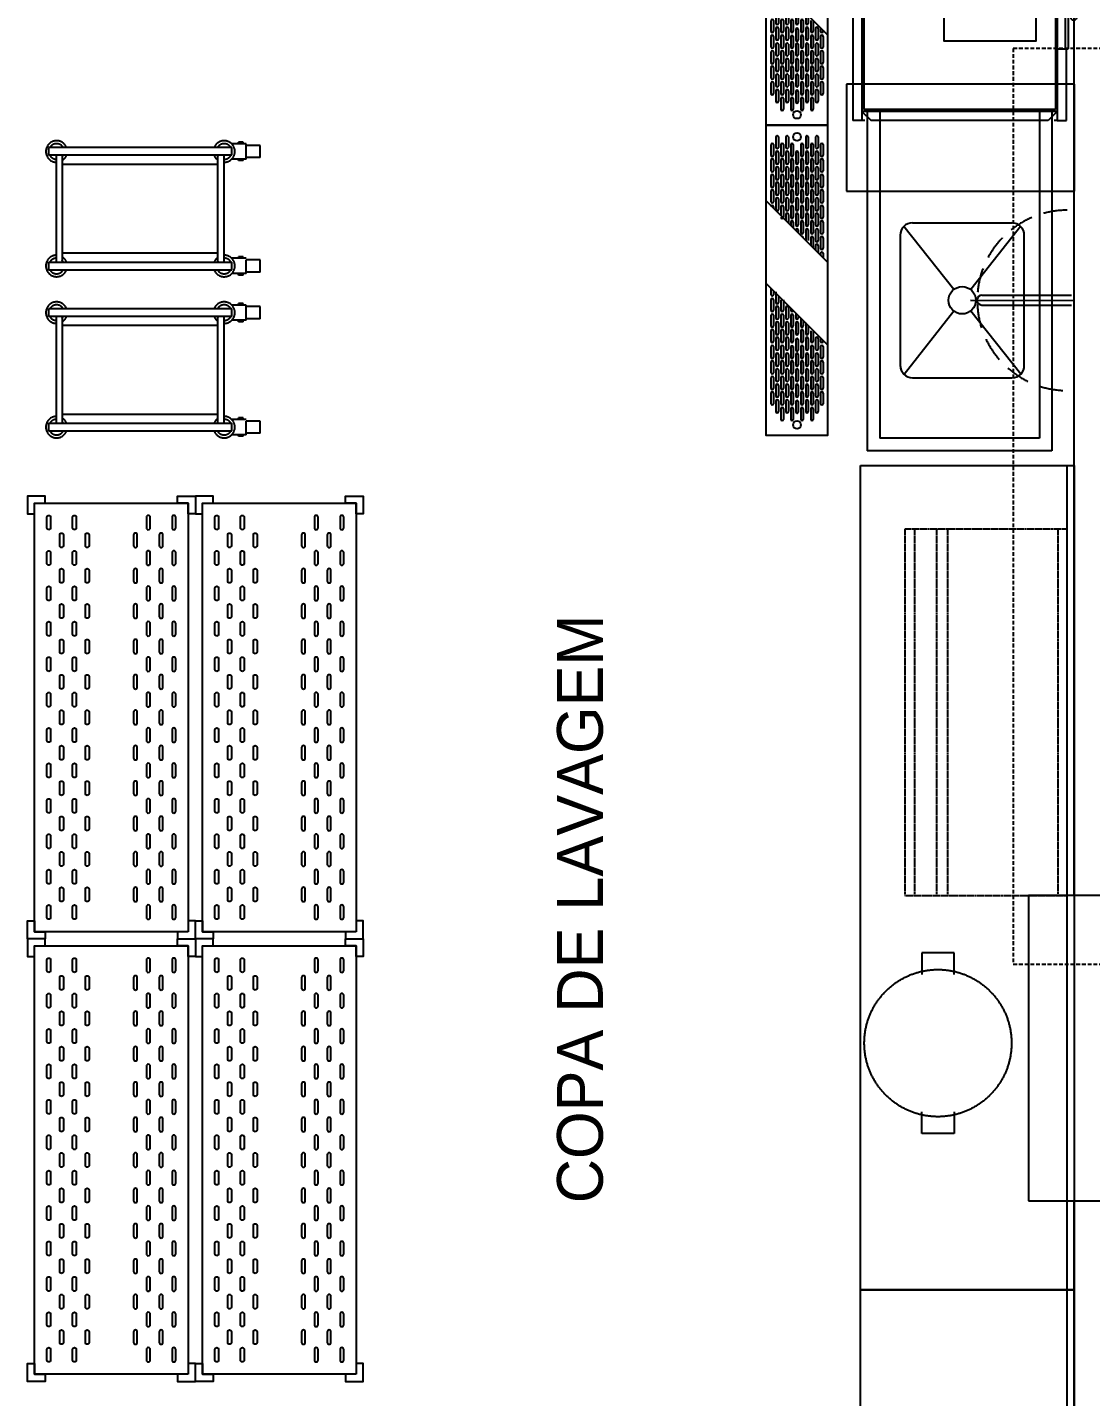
# Model space of a CAD drawing. Header units: millimetres. Extents: x -18806 to 201070, y -25046 to 92854.
# Drawn here: x 93899 to 97381, y -15086 to -10601 of the extents above; entities that cross this region are included whole.
import ezdxf
from ezdxf.enums import TextEntityAlignment as Align

# ---------------------------------------------------------------- set-up
doc = ezdxf.new("R2010")
doc.units = ezdxf.units.MM
doc.header["$LTSCALE"] = 50
doc.linetypes.add('HIDDEN', pattern=[0.375, 0.25, -0.125])
doc.linetypes.add('HIDDEN2', pattern=[0.1875, 0.125, -0.0625])
for name, color, linetype in [('9-LAYOUT', 8, 'Continuous'), ('FISICOF', 1, 'Continuous'), ('HD1', 1, 'Continuous'), ('LAYA', 8, 'Continuous'), ('LAYC', 4, 'Continuous'), ('P1', 1, 'Continuous'), ('P6', 6, 'Continuous'), ('SOB', 8, 'HIDDEN2')]:
    doc.layers.add(name, color=color, linetype=linetype)
doc.styles.add('2', font='stylu.ttf', dxfattribs={"height": 0.35})

# ---------------------------------------------------------------- blocks, each defined once
blk = doc.blocks.new('MLL')
at = {"layer": '9-LAYOUT'}
blk.add_line((-0.933, 0.0177), (-0.933, 0.6223), dxfattribs=at)
blk.add_circle((-0.308, 0.3286), 0.0448, dxfattribs=at)
at = {"layer": 'HD1', "color": 6, "linetype": 'HIDDEN'}
for p, q in [((-0.5501, 0.5197), (-0.3429, 0.3568)), ((-0.0659, 0.5201), (-0.2729, 0.3564)), ((-0.3432, 0.3008), (-0.5501, 0.1371)), ((-0.2724, 0.3014), (-0.0651, 0.1384))]:
    blk.add_line(p, q, dxfattribs=at)
at = {"layer": 'HD1'}
for p, q in [((-0.0947, 0.532), (-0.521, 0.532)), ((-0.562, 0.1659), (-0.562, 0.491)), ((-0.054, 0.1663), (-0.054, 0.4914)), ((-0.5214, 0.1252), (-0.0958, 0.1252))]:
    blk.add_line(p, q, dxfattribs=at)
for centre, radius, start, end in [((-0.521, 0.491), 0.041, 90, 180), ((-0.0947, 0.4914), 0.0406, 0, 90), ((-0.5214, 0.1659), 0.0406, 180, 270), ((-0.0947, 0.1663), 0.0406, 270, 0), ((-0.0947, 0.1663), 0.0406, 270, 295.9909)]:
    blk.add_arc(centre, radius, start, end, dxfattribs=at)
at = {"layer": 'LAYA'}
for p, q in [((-1.632, 0.6656), (-1.632, 0.6756)), ((-1.6319, 0.6757), (-1.1319, 0.6757)), ((-1.3824, 0.6807), (-1.3819, 0.6757)), ((-1.3819, 0.6757), (-1.2403, 0.6881)), ((-1.3778, 0.6861), (-1.2412, 0.698)), ((-1.1319, 0.6657), (-1.1319, 0.6757)), ((-1.981, 0.634), (-0.933, 0.634)), ((-1.981, 0.634), (-1.981, 0.006)), ((-1.632, 0.64), (-1.632, 0.67)), ((-1.6319, 0.6657), (-1.1319, 0.6657)), ((-1.132, 0.67), (-1.1319, 0.67)), ((-1.132, 0.64), (-1.132, 0.67)), ((-0.933, 0.634), (-0.933, 0.006)), ((-1.981, 0.006), (-0.933, 0.006))]:
    blk.add_line(p, q, dxfattribs=at)
at = {"layer": 'LAYA', "color": 8}
blk.add_lwpolyline([(-1.987, 0.59), (-2.864, 0.59), (-2.864, 0.05), (-1.987, 0.05)], dxfattribs=at)
at = {"layer": 'LAYA'}
blk.add_lwpolyline([(-1.757, 0.27), (-1.757, 0.57), (-1.157, 0.57), (-1.157, 0.27)], close=True, dxfattribs=at)
blk.add_circle((-1.2336, 0.6937), 0.00875, dxfattribs=at)
blk.add_arc((-1.3774, 0.6811), 0.005, 95, 185, dxfattribs=at)
at = {"layer": 'LAYC'}
for p, q in [((-2.017, 0.67), (-1.632, 0.67)), ((-2.017, 0.67), (-2.017, 0.64)), ((-2.017, 0.64), (-0.927, 0.64)), ((-2.017, 0.63), (-2.017, 0.64)), ((-1.987, 0.64), (-2.017, 0.61)), ((-1.987, 0.64), (-1.987, 0)), ((-0.897, 0.67), (-1.132, 0.67)), ((-0.927, 0.64), (-0.927, 0)), ((-0.927, 0.64), (-0.897, 0.61)), ((-0.927, 0.64), (-0.897, 0.64)), ((-0.897, 0.64), (-0.897, 0.67)), ((-2.017, 0.61), (-2.017, 0.03)), ((-0.897, 0.61), (-0.897, 0.03)), ((-1.987, 0), (-2.017, 0.03)), ((-2.017, 0.01), (-2.017, 0)), ((-0.927, 0), (-0.897, 0.03)), ((-0.897, 0.01), (-0.897, 0)), ((-2.017, 0), (-0.927, 0)), ((-2.017, 0), (-2.017, -0.03)), ((-2.017, -0.03), (-0.897, -0.03)), ((-0.927, 0), (-0.897, 0)), ((-0.897, 0), (-0.897, -0.03))]:
    blk.add_line(p, q, dxfattribs=at)
at = {"layer": 'LAYC', "linetype": 'HIDDEN2'}
for points in [[(-1.898, 0.6958), (-1.898, -0.0504), (-2.2476, -0.0504), (-2.2476, 0.6958)], [(-1.0155, 0.6958), (-1.0155, -0.0504), (-0.6659, -0.0504), (-0.6659, 0.6958)]]:
    blk.add_lwpolyline(points, close=True, dxfattribs=at)
at = {"layer": 'LAYC', "color": 8}
blk.add_lwpolyline([(-1.987, 0.64), (-2.914, 0.64), (-2.914, 0), (-1.987, 0)], dxfattribs=at)
at = {"layer": 'LAYC'}
blk.add_lwpolyline([(-0.897, 0.64), (-0.897, 0.63)], dxfattribs=at)
at = {"layer": 'P1'}
for p, q in [((-0.933, 0.6223), (0.1846, 0.6223)), ((0.1846, 0.6223), (0.1846, 0.0177)), ((-0.933, 0.5816), (0.144, 0.5816)), ((0.144, 0.5816), (0.144, 0.0584)), ((-0.933, 0.0584), (0.144, 0.0584)), ((-0.933, 0.0177), (0.1846, 0.0177))]:
    blk.add_line(p, q, dxfattribs=at)
blk = doc.blocks.new('MILE140P')
at = {"layer": '9-LAYOUT'}
blk.add_line((0, -25), (1350, -25), dxfattribs=at)
blk.add_lwpolyline([(0, -700), (0, 0), (1350, 0), (1350, -700)], close=True, dxfattribs=at)
blk = doc.blocks.new('1-205')
at = {"layer": 'FISICOF'}
for p, q in [((-1.45, -22.04), (-1.43, 1.04)), ((1.14, -22.06), (1.16, 1.04))]:
    blk.add_line(p, q, dxfattribs=at)
at = {"layer": 'FISICOF', "color": 6}
blk.add_line((-0.08, -24.97), (-0.07, 1.77), dxfattribs=at)
at = {"layer": 'FISICOF'}
blk.add_ellipse((-0.15, -22.05), major_axis=(0.916, 0.916), ratio=1, start_param=2.346858, end_param=5.48845, dxfattribs=at)
at = {"layer": 'P6', "linetype": 'HIDDEN2'}
blk.add_ellipse((-0.07, 0), major_axis=(16.45, 16.45), ratio=1, start_param=2.357706, end_param=5.496275, dxfattribs=at)
blk = doc.blocks.new('MILE270C')
at = {"layer": '9-LAYOUT'}
blk.add_line((0, -25), (2700, -25), dxfattribs=at)
blk.add_lwpolyline([(0, -700), (0, 0), (2700, 0), (2700, -700)], close=True, dxfattribs=at)
blk = doc.blocks.new('Car80li')
at = {"layer": 'SOB'}
for points in [[(-0.2248, 0.053), (-0.296, 0.053), (-0.296, -0.053), (-0.2248, -0.053)], [(0.2248, 0.053), (0.296, 0.053), (0.296, -0.053), (0.2248, -0.053)]]:
    blk.add_lwpolyline(points, dxfattribs=at)
blk.add_circle((0, 0), 0.241, dxfattribs=at)
blk = doc.blocks.new('GRELHA0')
at = {"layer": 'P1'}
for p, q in [((-256.1, -100), (-56.1, 100)), ((10.6, -100), (210.6, 100))]:
    blk.add_line(p, q, dxfattribs=at)
at = {"layer": 'P1', "linetype": 'Continuous'}
blk.add_lwpolyline([(-499.5, 100), (-499.5, -100), (500.5, -100), (500.5, 100)], close=True, dxfattribs=at)
at = {"layer": 'P1', "linetype": 'ByBlock'}
for centre in [(-461.4, 0.2), (467.1, 0.2)]:
    blk.add_circle(centre, 12.7, dxfattribs=at)
at = {"layer": 'P6', "linetype": 'Continuous'}
for p, q in [((-461.4, 68.2), (-427.4, 68.2)), ((-461.4, 60.2), (-427.4, 60.2)), ((-436.4, 84.2), (-402.4, 84.2)), ((-436.4, 76.2), (-402.4, 76.2)), ((-436.4, 52.2), (-402.4, 52.2)), ((-436.4, 44.2), (-402.4, 44.2)), ((-411.4, 68.2), (-377.4, 68.2)), ((-411.4, 60.2), (-377.4, 60.2)), ((-386.4, 84.2), (-352.4, 84.2)), ((-386.4, 76.2), (-352.4, 76.2)), ((-386.4, 52.2), (-352.4, 52.2)), ((-386.4, 44.2), (-352.4, 44.2)), ((-361.4, 68.2), (-327.4, 68.2)), ((-361.4, 60.2), (-327.4, 60.2)), ((-336.4, 84.2), (-302.4, 84.2)), ((-336.4, 76.2), (-302.4, 76.2)), ((-336.4, 52.2), (-302.4, 52.2)), ((-336.4, 44.2), (-302.4, 44.2)), ((-311.4, 68.2), (-277.4, 68.2)), ((-311.4, 60.2), (-277.4, 60.2)), ((-286.4, 84.2), (-252.4, 84.2)), ((-286.4, 76.2), (-252.4, 76.2)), ((-286.4, 52.2), (-252.4, 52.2)), ((-286.4, 44.2), (-252.4, 44.2)), ((-261.4, 68.2), (-227.4, 68.2)), ((-261.4, 60.2), (-227.4, 60.2)), ((-236.4, 84.2), (-202.4, 84.2)), ((-236.4, 76.2), (-202.4, 76.2)), ((-236.4, 52.2), (-202.4, 52.2)), ((-236.4, 44.2), (-202.4, 44.2)), ((-211.4, 68.2), (-177.4, 68.2)), ((-211.4, 60.2), (-177.4, 60.2)), ((-186.4, 84.2), (-152.4, 84.2)), ((-186.4, 76.2), (-152.4, 76.2)), ((-186.4, 52.2), (-152.4, 52.2)), ((-186.4, 44.2), (-152.4, 44.2)), ((-161.4, 68.2), (-127.4, 68.2)), ((-161.4, 60.2), (-127.4, 60.2)), ((-136.4, 84.2), (-102.4, 84.2)), ((-136.4, 76.2), (-102.4, 76.2)), ((-136.4, 52.2), (-102.4, 52.2)), ((-136.4, 44.2), (-112, 44.2)), ((-111.4, 68.2), (-88, 68.2)), ((-111.4, 60.2), (-96, 60.2)), ((-86.4, 84.2), (-72, 84.2)), ((-86.4, 76.2), (-80, 76.2)), ((163.6, 52.2), (197.6, 52.2)), ((163.6, 44.2), (197.6, 44.2)), ((186.8, 76.2), (197.6, 76.2)), ((188.6, 68.2), (222.6, 68.2)), ((188.6, 60.2), (222.6, 60.2)), ((194.8, 84.2), (197.6, 84.2)), ((214.8, 84.2), (248.8, 84.2)), ((214.8, 76.2), (248.8, 76.2)), ((214.8, 52.2), (248.8, 52.2)), ((214.8, 44.2), (248.8, 44.2)), ((239.8, 68.2), (273.8, 68.2)), ((239.8, 60.2), (273.8, 60.2)), ((264.8, 84.2), (298.8, 84.2)), ((264.8, 76.2), (298.8, 76.2)), ((264.8, 52.2), (298.8, 52.2)), ((264.8, 44.2), (298.8, 44.2)), ((289.8, 68.2), (323.8, 68.2)), ((289.8, 60.2), (323.8, 60.2)), ((314.8, 84.2), (348.8, 84.2)), ((314.8, 76.2), (348.8, 76.2)), ((314.8, 52.2), (348.8, 52.2)), ((314.8, 44.2), (348.8, 44.2)), ((339.8, 68.2), (373.8, 68.2)), ((339.8, 60.2), (373.8, 60.2)), ((364.8, 84.2), (398.8, 84.2)), ((364.8, 76.2), (398.8, 76.2)), ((364.8, 52.2), (398.8, 52.2)), ((364.8, 44.2), (398.8, 44.2)), ((389.8, 68.2), (423.8, 68.2)), ((389.8, 60.2), (423.8, 60.2)), ((415.2, 52.2), (449.2, 52.2)), ((415.2, 44.2), (449.2, 44.2)), ((-461.4, 36.2), (-427.4, 36.2)), ((-461.4, 28.2), (-427.4, 28.2)), ((-436.4, 20.2), (-402.4, 20.2)), ((-436.4, 12.2), (-402.4, 12.2)), ((-411.4, 36.2), (-377.4, 36.2)), ((-411.4, 28.2), (-377.4, 28.2)), ((-411.4, 4.2), (-377.4, 4.2)), ((-386.4, 20.2), (-352.4, 20.2)), ((-386.4, 12.2), (-352.4, 12.2)), ((-361.4, 36.2), (-327.4, 36.2)), ((-361.4, 28.2), (-327.4, 28.2)), ((-361.4, 4.2), (-327.4, 4.2)), ((-336.4, 20.2), (-302.4, 20.2)), ((-336.4, 12.2), (-302.4, 12.2)), ((-311.4, 36.2), (-277.4, 36.2)), ((-311.4, 28.2), (-277.4, 28.2)), ((-311.4, 4.2), (-277.4, 4.2)), ((-286.4, 20.2), (-252.4, 20.2)), ((-286.4, 12.2), (-252.4, 12.2)), ((-261.4, 36.2), (-227.4, 36.2)), ((-261.4, 28.2), (-227.4, 28.2)), ((-261.4, 4.2), (-227.4, 4.2)), ((-236.4, 20.2), (-202.4, 20.2)), ((-236.4, 12.2), (-202.4, 12.2)), ((-211.4, 36.2), (-177.4, 36.2)), ((-211.4, 28.2), (-177.4, 28.2)), ((-211.4, 4.2), (-177.4, 4.2)), ((-186.4, 20.2), (-152.4, 20.2)), ((-186.4, 12.2), (-152.4, 12.2)), ((-161.4, 36.2), (-127.4, 36.2)), ((-161.4, 28.2), (-127.4, 28.2)), ((-161.4, 4.2), (-152, 4.2)), ((-136.4, 20.2), (-136, 20.2)), ((114.8, 4.2), (122.6, 4.2)), ((122.8, 12.2), (147.6, 12.2)), ((130.8, 20.2), (147.6, 20.2)), ((138.6, 28.2), (172.6, 28.2)), ((138.6, 4.2), (172.6, 4.2)), ((146.8, 36.2), (172.6, 36.2)), ((163.6, 20.2), (197.6, 20.2)), ((163.6, 12.2), (197.6, 12.2)), ((188.6, 36.2), (222.6, 36.2)), ((188.6, 28.2), (222.6, 28.2)), ((192, 4.2), (226, 4.2)), ((214.8, 20.2), (248.8, 20.2)), ((214.8, 12.2), (248.8, 12.2)), ((239.8, 36.2), (273.8, 36.2)), ((239.8, 28.2), (273.8, 28.2)), ((239.8, 4.2), (273.8, 4.2)), ((264.8, 20.2), (298.8, 20.2)), ((264.8, 12.2), (298.8, 12.2)), ((289.8, 36.2), (323.8, 36.2)), ((289.8, 28.2), (323.8, 28.2)), ((289.8, 4.2), (323.8, 4.2)), ((314.8, 20.2), (348.8, 20.2)), ((314.8, 12.2), (348.8, 12.2)), ((339.8, 36.2), (373.8, 36.2)), ((339.8, 28.2), (373.8, 28.2)), ((339.8, 4.2), (373.8, 4.2)), ((364.8, 20.2), (398.8, 20.2)), ((364.8, 12.2), (398.8, 12.2)), ((389.8, 36.2), (423.8, 36.2)), ((389.8, 28.2), (423.8, 28.2)), ((391.9, 4.2), (425.9, 4.2)), ((415.2, 20.2), (449.2, 20.2)), ((415.2, 12.2), (449.2, 12.2)), ((-461.4, -27.8), (-427.4, -27.8)), ((-461.4, -35.8), (-427.4, -35.8)), ((-436.4, -11.8), (-402.4, -11.8)), ((-436.4, -19.8), (-402.4, -19.8)), ((-436.4, -43.8), (-402.4, -43.8)), ((-411.4, -3.8), (-377.4, -3.8)), ((-411.4, -27.8), (-377.4, -27.8)), ((-411.4, -35.8), (-377.4, -35.8)), ((-386.4, -11.8), (-352.4, -11.8)), ((-386.4, -19.8), (-352.4, -19.8)), ((-386.4, -43.8), (-352.4, -43.8)), ((-361.4, -3.8), (-327.4, -3.8)), ((-361.4, -27.8), (-327.4, -27.8)), ((-361.4, -35.8), (-327.4, -35.8)), ((-336.4, -11.8), (-302.4, -11.8)), ((-336.4, -19.8), (-302.4, -19.8)), ((-336.4, -43.8), (-302.4, -43.8)), ((-311.4, -3.8), (-277.4, -3.8)), ((-311.4, -27.8), (-277.4, -27.8)), ((-311.4, -35.8), (-277.4, -35.8)), ((-286.4, -11.8), (-252.4, -11.8)), ((-286.4, -19.8), (-252.4, -19.8)), ((-286.4, -43.8), (-252.4, -43.8)), ((-261.4, -3.8), (-227.4, -3.8)), ((-261.4, -27.8), (-227.4, -27.8)), ((-261.4, -35.8), (-227.4, -35.8)), ((-236.4, -11.8), (-202.4, -11.8)), ((-236.4, -19.8), (-202.4, -19.8)), ((-236.4, -43.8), (-202.4, -43.8)), ((-211.4, -3.8), (-177.4, -3.8)), ((-211.4, -27.8), (-184, -27.8)), ((-211.4, -35.8), (-192, -35.8)), ((-186.4, -11.8), (-168, -11.8)), ((-186.4, -19.8), (-176, -19.8)), ((-161.4, -3.8), (-160, -3.8)), ((63.6, -43.8), (97.6, -43.8)), ((88.6, -27.8), (122.6, -27.8)), ((88.6, -35.8), (122.6, -35.8)), ((90.8, -19.8), (97.6, -19.8)), ((106.8, -3.8), (122.6, -3.8)), ((113.6, -11.8), (147.6, -11.8)), ((113.6, -19.8), (147.6, -19.8)), ((113.6, -43.8), (147.6, -43.8)), ((138.6, -3.8), (172.6, -3.8)), ((138.6, -27.8), (172.6, -27.8)), ((138.6, -35.8), (172.6, -35.8)), ((163.6, -11.8), (197.6, -11.8)), ((163.6, -19.8), (197.6, -19.8)), ((163.6, -43.8), (197.6, -43.8)), ((188.6, -27.8), (222.6, -27.8)), ((188.6, -35.8), (222.6, -35.8)), ((192, -3.8), (226, -3.8)), ((214.8, -11.8), (248.8, -11.8)), ((214.8, -19.8), (248.8, -19.8)), ((214.8, -43.8), (248.8, -43.8)), ((239.8, -3.8), (273.8, -3.8)), ((239.8, -27.8), (273.8, -27.8)), ((239.8, -35.8), (273.8, -35.8)), ((264.8, -11.8), (298.8, -11.8)), ((264.8, -19.8), (298.8, -19.8)), ((264.8, -43.8), (298.8, -43.8)), ((289.8, -3.8), (323.8, -3.8)), ((289.8, -27.8), (323.8, -27.8)), ((289.8, -35.8), (323.8, -35.8)), ((314.8, -11.8), (348.8, -11.8)), ((314.8, -19.8), (348.8, -19.8)), ((314.8, -43.8), (348.8, -43.8)), ((339.8, -3.8), (373.8, -3.8)), ((339.8, -27.8), (373.8, -27.8)), ((339.8, -35.8), (373.8, -35.8)), ((364.8, -11.8), (398.8, -11.8)), ((364.8, -19.8), (398.8, -19.8)), ((364.8, -43.8), (398.8, -43.8)), ((389.8, -27.8), (423.8, -27.8)), ((389.8, -35.8), (423.8, -35.8)), ((391.9, -3.8), (425.9, -3.8)), ((415.2, -11.8), (449.2, -11.8)), ((415.2, -19.8), (449.2, -19.8)), ((415.2, -43.8), (449.2, -43.8)), ((-461.4, -59.8), (-427.4, -59.8)), ((-461.4, -67.8), (-427.4, -67.8)), ((-436.4, -51.8), (-402.4, -51.8)), ((-436.4, -75.8), (-402.4, -75.8)), ((-436.4, -83.8), (-402.4, -83.8)), ((-411.4, -59.8), (-377.4, -59.8)), ((-411.4, -67.8), (-377.4, -67.8)), ((-386.4, -51.8), (-352.4, -51.8)), ((-386.4, -75.8), (-352.4, -75.8)), ((-386.4, -83.8), (-352.4, -83.8)), ((-361.4, -59.8), (-327.4, -59.8)), ((-361.4, -67.8), (-327.4, -67.8)), ((-336.4, -51.8), (-302.4, -51.8)), ((-336.4, -75.8), (-302.4, -75.8)), ((-336.4, -83.8), (-302.4, -83.8)), ((-311.4, -59.8), (-277.4, -59.8)), ((-311.4, -67.8), (-277.4, -67.8)), ((-286.4, -51.8), (-252.4, -51.8)), ((-286.4, -75.8), (-252.4, -75.8)), ((-286.4, -83.8), (-252.4, -83.8)), ((-261.4, -59.8), (-227.4, -59.8)), ((-261.4, -67.8), (-227.4, -67.8)), ((-236.4, -51.8), (-208, -51.8)), ((-236.4, -75.8), (-232, -75.8)), ((26.8, -83.8), (47.6, -83.8)), ((34.8, -75.8), (47.6, -75.8)), ((38.6, -67.8), (72.6, -67.8)), ((50.8, -59.8), (72.6, -59.8)), ((63.6, -51.8), (97.6, -51.8)), ((63.6, -75.8), (97.6, -75.8)), ((63.6, -83.8), (97.6, -83.8)), ((88.6, -59.8), (122.6, -59.8)), ((88.6, -67.8), (122.6, -67.8)), ((113.6, -51.8), (147.6, -51.8)), ((113.6, -75.8), (147.6, -75.8)), ((113.6, -83.8), (147.6, -83.8)), ((138.6, -59.8), (172.6, -59.8)), ((138.6, -67.8), (172.6, -67.8)), ((163.6, -51.8), (197.6, -51.8)), ((163.6, -75.8), (197.6, -75.8)), ((163.6, -83.8), (197.6, -83.8)), ((188.6, -59.8), (222.6, -59.8)), ((188.6, -67.8), (222.6, -67.8)), ((214.8, -51.8), (248.8, -51.8)), ((214.8, -75.8), (248.8, -75.8)), ((214.8, -83.8), (248.8, -83.8)), ((239.8, -59.8), (273.8, -59.8)), ((239.8, -67.8), (273.8, -67.8)), ((264.8, -51.8), (298.8, -51.8)), ((264.8, -75.8), (298.8, -75.8)), ((264.8, -83.8), (298.8, -83.8)), ((289.8, -59.8), (323.8, -59.8)), ((289.8, -67.8), (323.8, -67.8)), ((314.8, -51.8), (348.8, -51.8)), ((314.8, -75.8), (348.8, -75.8)), ((314.8, -83.8), (348.8, -83.8)), ((339.8, -59.8), (373.8, -59.8)), ((339.8, -67.8), (373.8, -67.8)), ((364.8, -51.8), (398.8, -51.8)), ((364.8, -75.8), (398.8, -75.8)), ((364.8, -83.8), (398.8, -83.8)), ((389.8, -59.8), (423.8, -59.8)), ((389.8, -67.8), (423.8, -67.8)), ((415.2, -51.8), (449.2, -51.8))]:
    blk.add_line(p, q, dxfattribs=at)
for centre, start, end in [((-461.4, 64.2), 90, 270), ((-436.4, 80.2), 90, 270), ((-436.4, 48.2), 90, 270), ((-427.4, 64.2), 270, 90), ((-411.4, 64.2), 90, 270), ((-402.4, 80.2), 270, 90), ((-402.4, 48.2), 270, 90), ((-386.4, 80.2), 90, 270), ((-386.4, 48.2), 90, 270), ((-377.4, 64.2), 270, 90), ((-361.4, 64.2), 90, 270), ((-352.4, 80.2), 270, 90), ((-352.4, 48.2), 270, 90), ((-336.4, 80.2), 90, 270), ((-336.4, 48.2), 90, 270), ((-327.4, 64.2), 270, 90), ((-311.4, 64.2), 90, 270), ((-302.4, 80.2), 270, 90), ((-302.4, 48.2), 270, 90), ((-286.4, 80.2), 90, 270), ((-286.4, 48.2), 90, 270), ((-277.4, 64.2), 270, 90), ((-261.4, 64.2), 90, 270), ((-252.4, 80.2), 270, 90), ((-252.4, 48.2), 270, 90), ((-236.4, 80.2), 90, 270), ((-236.4, 48.2), 90, 270), ((-227.4, 64.2), 270, 90), ((-211.4, 64.2), 90, 270), ((-202.4, 80.2), 270, 90), ((-202.4, 48.2), 270, 90), ((-186.4, 80.2), 90, 270), ((-186.4, 48.2), 90, 270), ((-177.4, 64.2), 270, 90), ((-161.4, 64.2), 90, 270), ((-152.4, 80.2), 270, 90), ((-152.4, 48.2), 270, 90), ((-136.4, 80.2), 90, 270), ((-136.4, 48.2), 90, 270), ((-127.4, 64.2), 270, 90), ((-111.4, 64.2), 90, 270), ((-102.4, 80.2), 270, 90), ((-86.4, 80.2), 90, 270), ((188.6, 64.2), 90, 270), ((197.6, 80.2), 270, 90), ((197.6, 48.2), 270, 90), ((214.8, 80.2), 90, 270), ((214.8, 48.2), 90, 270), ((222.6, 64.2), 270, 90), ((239.8, 64.2), 90, 270), ((248.8, 80.2), 270, 90), ((248.8, 48.2), 270, 90), ((264.8, 80.2), 90, 270), ((264.8, 48.2), 90, 270), ((273.8, 64.2), 270, 90), ((289.8, 64.2), 90, 270), ((298.8, 80.2), 270, 90), ((298.8, 48.2), 270, 90), ((314.8, 80.2), 90, 270), ((314.8, 48.2), 90, 270), ((323.8, 64.2), 270, 90), ((339.8, 64.2), 90, 270), ((348.8, 80.2), 270, 90), ((348.8, 48.2), 270, 90), ((364.8, 80.2), 90, 270), ((364.8, 48.2), 90, 270), ((373.8, 64.2), 270, 90), ((389.8, 64.2), 90, 270), ((398.8, 80.2), 270, 90), ((398.8, 48.2), 270, 90), ((415.2, 48.2), 90, 270), ((423.8, 64.2), 270, 90), ((449.2, 48.2), 270, 90), ((-461.4, 32.2), 90, 270), ((-436.4, 16.2), 90, 270), ((-427.4, 32.2), 270, 90), ((-411.4, 32.2), 90, 270), ((-411.4, 0.2), 90, 270), ((-402.4, 16.2), 270, 90), ((-386.4, 16.2), 90, 270), ((-377.4, 32.2), 270, 90), ((-377.4, 0.2), 270, 90), ((-361.4, 32.2), 90, 270), ((-361.4, 0.2), 90, 270), ((-352.4, 16.2), 270, 90), ((-336.4, 16.2), 90, 270), ((-327.4, 32.2), 270, 90), ((-327.4, 0.2), 270, 90), ((-311.4, 32.2), 90, 270), ((-311.4, 0.2), 90, 270), ((-302.4, 16.2), 270, 90), ((-286.4, 16.2), 90, 270), ((-277.4, 32.2), 270, 90), ((-277.4, 0.2), 270, 90), ((-261.4, 32.2), 90, 270), ((-261.4, 0.2), 90, 270), ((-252.4, 16.2), 270, 90), ((-236.4, 16.2), 90, 270), ((-227.4, 32.2), 270, 90), ((-227.4, 0.2), 270, 90), ((-211.4, 32.2), 90, 270), ((-211.4, 0.2), 90, 270), ((-202.4, 16.2), 270, 90), ((-186.4, 16.2), 90, 270), ((-177.4, 32.2), 270, 90), ((-177.4, 0.2), 270, 90), ((-161.4, 32.2), 90, 270), ((-161.4, 0.2), 90, 270), ((-152.4, 16.2), 270, 90), ((-136.4, 16.2), 90, 185.2214), ((122.6, 0.2), 270, 90), ((138.6, 0.2), 90, 270), ((147.6, 16.2), 270, 90), ((163.6, 16.2), 90, 270), ((172.6, 32.2), 270, 90), ((172.6, 0.2), 270, 90), ((188.6, 32.2), 90, 270), ((192, 0.2), 90, 270), ((197.6, 16.2), 270, 90), ((214.8, 16.2), 90, 270), ((222.6, 32.2), 270, 90), ((226, 0.2), 270, 90), ((239.8, 32.2), 90, 270), ((239.8, 0.2), 90, 270), ((248.8, 16.2), 270, 90), ((264.8, 16.2), 90, 270), ((273.8, 32.2), 270, 90), ((273.8, 0.2), 270, 90), ((289.8, 32.2), 90, 270), ((289.8, 0.2), 90, 270), ((298.8, 16.2), 270, 90), ((314.8, 16.2), 90, 270), ((323.8, 32.2), 270, 90), ((323.8, 0.2), 270, 90), ((339.8, 32.2), 90, 270), ((339.8, 0.2), 90, 270), ((348.8, 16.2), 270, 90), ((364.8, 16.2), 90, 270), ((373.8, 32.2), 270, 90), ((373.8, 0.2), 270, 90), ((389.8, 32.2), 90, 270), ((391.9, 0.2), 90, 270), ((398.8, 16.2), 270, 90), ((415.2, 16.2), 90, 270), ((423.8, 32.2), 270, 90), ((425.9, 0.2), 270, 90), ((449.2, 16.2), 270, 90), ((-461.4, -31.8), 90, 270), ((-436.4, -15.8), 90, 270), ((-436.4, -47.8), 90, 270), ((-427.4, -31.8), 270, 90), ((-411.4, -31.8), 90, 270), ((-402.4, -15.8), 270, 90), ((-402.4, -47.8), 270, 90), ((-386.4, -15.8), 90, 270), ((-386.4, -47.8), 90, 270), ((-377.4, -31.8), 270, 90), ((-361.4, -31.8), 90, 270), ((-352.4, -15.8), 270, 90), ((-352.4, -47.8), 270, 90), ((-336.4, -15.8), 90, 270), ((-336.4, -47.8), 90, 270), ((-327.4, -31.8), 270, 90), ((-311.4, -31.8), 90, 270), ((-302.4, -15.8), 270, 90), ((-302.4, -47.8), 270, 90), ((-286.4, -15.8), 90, 270), ((-286.4, -47.8), 90, 270), ((-277.4, -31.8), 270, 90), ((-261.4, -31.8), 90, 270), ((-252.4, -15.8), 270, 90), ((-252.4, -47.8), 270, 90), ((-236.4, -15.8), 90, 270), ((-236.4, -47.8), 90, 270), ((-227.4, -31.8), 270, 90), ((-211.4, -31.8), 90, 270), ((-202.4, -15.8), 270, 90), ((-202.4, -47.8), 270, 90), ((-186.4, -15.8), 90, 270), ((88.6, -31.8), 90, 270), ((97.6, -15.8), 270, 90), ((97.6, -47.8), 270, 90), ((113.6, -15.8), 90, 270), ((113.6, -47.8), 90, 270), ((122.6, -31.8), 270, 90), ((138.6, -31.8), 90, 270), ((147.6, -15.8), 270, 90), ((147.6, -47.8), 270, 90), ((163.6, -15.8), 90, 270), ((163.6, -47.8), 90, 270), ((172.6, -31.8), 270, 90), ((188.6, -31.8), 90, 270), ((197.6, -15.8), 270, 90), ((197.6, -47.8), 270, 90), ((214.8, -47.8), 90, 270), ((216.1, -15.8), 90, 270), ((222.6, -31.8), 270, 90), ((239.8, -31.8), 90, 270), ((248.8, -15.8), 270, 90), ((248.8, -47.8), 270, 90), ((264.8, -15.8), 90, 270), ((264.8, -47.8), 90, 270), ((273.8, -31.8), 270, 90), ((289.8, -31.8), 90, 270), ((298.8, -15.8), 270, 90), ((298.8, -47.8), 270, 90), ((314.8, -15.8), 90, 270), ((314.8, -47.8), 90, 270), ((323.8, -31.8), 270, 90), ((339.8, -31.8), 90, 270), ((348.8, -15.8), 270, 90), ((348.8, -47.8), 270, 90), ((364.8, -15.8), 90, 270), ((364.8, -47.8), 90, 270), ((373.8, -31.8), 270, 90), ((389.8, -31.8), 90, 270), ((398.8, -15.8), 270, 90), ((398.8, -47.8), 270, 90), ((415.2, -15.8), 90, 270), ((415.2, -47.8), 90, 270), ((423.8, -31.8), 270, 90), ((449.2, -15.8), 270, 90), ((449.2, -47.8), 270, 90), ((-461.4, -63.8), 90, 270), ((-436.4, -79.8), 90, 270), ((-427.4, -63.8), 270, 90), ((-411.4, -63.8), 90, 270), ((-402.4, -79.8), 270, 90), ((-386.4, -79.8), 90, 270), ((-377.4, -63.8), 270, 90), ((-361.4, -63.8), 90, 270), ((-352.4, -79.8), 270, 90), ((-336.4, -79.8), 90, 270), ((-327.4, -63.8), 270, 90), ((-311.4, -63.8), 90, 270), ((-302.4, -79.8), 270, 90), ((-286.4, -79.8), 90, 270), ((-277.4, -63.8), 270, 90), ((-261.4, -63.8), 90, 270), ((-252.4, -79.8), 270, 90), ((-236.4, -79.8), 90, 270), ((-227.4, -63.8), 270, 90), ((47.6, -79.8), 270, 90), ((63.6, -79.8), 90, 270), ((72.6, -63.8), 270, 90), ((88.6, -63.8), 90, 270), ((97.6, -79.8), 270, 90), ((113.6, -79.8), 90, 270), ((122.6, -63.8), 270, 90), ((138.6, -63.8), 90, 270), ((147.6, -79.8), 270, 90), ((163.6, -79.8), 90, 270), ((172.6, -63.8), 270, 90), ((188.6, -63.8), 90, 270), ((197.6, -79.8), 270, 90), ((214.8, -79.8), 90, 270), ((222.6, -63.8), 270, 90), ((239.8, -63.8), 90, 270), ((248.8, -79.8), 270, 90), ((264.8, -79.8), 90, 270), ((273.8, -63.8), 270, 90), ((289.8, -63.8), 90, 270), ((298.8, -79.8), 270, 90), ((314.8, -79.8), 90, 270), ((323.8, -63.8), 270, 90), ((339.8, -63.8), 90, 270), ((348.8, -79.8), 270, 90), ((364.8, -79.8), 90, 270), ((373.8, -63.8), 270, 90), ((389.8, -63.8), 90, 270), ((398.8, -79.8), 270, 90), ((423.8, -63.8), 270, 90)]:
    blk.add_arc(centre, 4, start, end, dxfattribs=at)
blk = doc.blocks.new('Grelha de piso')
blk.add_blockref('GRELHA0', (507, 103.3))
blk = doc.blocks.new('EPM4P145')
at = {"layer": '9-LAYOUT'}
for points in [[(23, 527), (23, 492), (0, 492), (0, 550), (58, 550), (58, 527), (23, 527)], [(1427, 527), (1427, 492), (1450, 492), (1450, 550), (1392, 550), (1392, 527), (1427, 527)], [(1427, 527), (1427, 23), (23, 23), (23, 527)], [(23, 23), (23, 58), (0, 58), (0, 0), (58, 0), (58, 23), (23, 23)], [(1427, 23), (1427, 58), (1450, 58), (1450, 0), (1392, 0), (1392, 23), (1427, 23)]]:
    blk.add_lwpolyline(points, close=True, dxfattribs=at)
for points in [[(110.5, 480, 0.414214), (104.5, 486), (69.5, 486, 0.414214), (63.5, 480, 0.414214), (69.5, 474), (104.5, 474, 0.414214)], [(226.5, 480, 0.414214), (220.5, 486), (185.5, 486, 0.414214), (179.5, 480, 0.414214), (185.5, 474), (220.5, 474, 0.414214)], [(342.5, 480, 0.414214), (336.5, 486), (301.5, 486, 0.414214), (295.5, 480, 0.414214), (301.5, 474), (336.5, 474, 0.414214)], [(458.5, 480, 0.414214), (452.5, 486), (417.5, 486, 0.414214), (411.5, 480, 0.414214), (417.5, 474), (452.5, 474, 0.414214)], [(574.5, 480, 0.414214), (568.5, 486), (533.5, 486, 0.414214), (527.5, 480, 0.414214), (533.5, 474), (568.5, 474, 0.414214)], [(690.5, 480, 0.414214), (684.5, 486), (649.5, 486, 0.414214), (643.5, 480, 0.414214), (649.5, 474), (684.5, 474, 0.414214)], [(806.5, 480, 0.414214), (800.5, 486), (765.5, 486, 0.414214), (759.5, 480, 0.414214), (765.5, 474), (800.5, 474, 0.414214)], [(922.5, 480, 0.414214), (916.5, 486), (881.5, 486, 0.414214), (875.5, 480, 0.414214), (881.5, 474), (916.5, 474, 0.414214)], [(1038.5, 480, 0.414214), (1032.5, 486), (997.5, 486, 0.414214), (991.5, 480, 0.414214), (997.5, 474), (1032.5, 474, 0.414214)], [(1154.5, 480, 0.414214), (1148.5, 486), (1113.5, 486, 0.414214), (1107.5, 480, 0.414214), (1113.5, 474), (1148.5, 474, 0.414214)], [(1270.5, 480, 0.414214), (1264.5, 486), (1229.5, 486, 0.414214), (1223.5, 480, 0.414214), (1229.5, 474), (1264.5, 474, 0.414214)], [(1386.5, 480, 0.414214), (1380.5, 486), (1345.5, 486, 0.414214), (1339.5, 480, 0.414214), (1345.5, 474), (1380.5, 474, 0.414214)], [(168.5, 438, 0.414214), (162.5, 444), (127.5, 444, 0.414214), (121.5, 438, 0.414214), (127.5, 432), (162.5, 432, 0.414214)], [(284.5, 438, 0.414214), (278.5, 444), (243.5, 444, 0.414214), (237.5, 438, 0.414214), (243.5, 432), (278.5, 432, 0.414214)], [(400.5, 438, 0.414214), (394.5, 444), (359.5, 444, 0.414214), (353.5, 438, 0.414214), (359.5, 432), (394.5, 432, 0.414214)], [(516.5, 438, 0.414214), (510.5, 444), (475.5, 444, 0.414214), (469.5, 438, 0.414214), (475.5, 432), (510.5, 432, 0.414214)], [(632.5, 438, 0.414214), (626.5, 444), (591.5, 444, 0.414214), (585.5, 438, 0.414214), (591.5, 432), (626.5, 432, 0.414214)], [(748.5, 438, 0.414214), (742.5, 444), (707.5, 444, 0.414214), (701.5, 438, 0.414214), (707.5, 432), (742.5, 432, 0.414214)], [(864.5, 438, 0.414214), (858.5, 444), (823.5, 444, 0.414214), (817.5, 438, 0.414214), (823.5, 432), (858.5, 432, 0.414214)], [(980.5, 438, 0.414214), (974.5, 444), (939.5, 444, 0.414214), (933.5, 438, 0.414214), (939.5, 432), (974.5, 432, 0.414214)], [(1096.5, 438, 0.414214), (1090.5, 444), (1055.5, 444, 0.414214), (1049.5, 438, 0.414214), (1055.5, 432), (1090.5, 432, 0.414214)], [(1212.5, 438, 0.414214), (1206.5, 444), (1171.5, 444, 0.414214), (1165.5, 438, 0.414214), (1171.5, 432), (1206.5, 432, 0.414214)], [(1328.5, 438, 0.414214), (1322.5, 444), (1287.5, 444, 0.414214), (1281.5, 438, 0.414214), (1287.5, 432), (1322.5, 432, 0.414214)], [(110.5, 396, 0.414214), (104.5, 402), (69.5, 402, 0.414214), (63.5, 396, 0.414214), (69.5, 390), (104.5, 390, 0.414214)], [(168.5, 354, 0.414214), (162.5, 360), (127.5, 360, 0.414214), (121.5, 354, 0.414214), (127.5, 348), (162.5, 348, 0.414214)], [(226.5, 396, 0.414214), (220.5, 402), (185.5, 402, 0.414214), (179.5, 396, 0.414214), (185.5, 390), (220.5, 390, 0.414214)], [(284.5, 354, 0.414214), (278.5, 360), (243.5, 360, 0.414214), (237.5, 354, 0.414214), (243.5, 348), (278.5, 348, 0.414214)], [(342.5, 396, 0.414214), (336.5, 402), (301.5, 402, 0.414214), (295.5, 396, 0.414214), (301.5, 390), (336.5, 390, 0.414214)], [(400.5, 354, 0.414214), (394.5, 360), (359.5, 360, 0.414214), (353.5, 354, 0.414214), (359.5, 348), (394.5, 348, 0.414214)], [(458.5, 396, 0.414214), (452.5, 402), (417.5, 402, 0.414214), (411.5, 396, 0.414214), (417.5, 390), (452.5, 390, 0.414214)], [(516.5, 354, 0.414214), (510.5, 360), (475.5, 360, 0.414214), (469.5, 354, 0.414214), (475.5, 348), (510.5, 348, 0.414214)], [(574.5, 396, 0.414214), (568.5, 402), (533.5, 402, 0.414214), (527.5, 396, 0.414214), (533.5, 390), (568.5, 390, 0.414214)], [(632.5, 354, 0.414214), (626.5, 360), (591.5, 360, 0.414214), (585.5, 354, 0.414214), (591.5, 348), (626.5, 348, 0.414214)], [(690.5, 396, 0.414214), (684.5, 402), (649.5, 402, 0.414214), (643.5, 396, 0.414214), (649.5, 390), (684.5, 390, 0.414214)], [(748.5, 354, 0.414214), (742.5, 360), (707.5, 360, 0.414214), (701.5, 354, 0.414214), (707.5, 348), (742.5, 348, 0.414214)], [(806.5, 396, 0.414214), (800.5, 402), (765.5, 402, 0.414214), (759.5, 396, 0.414214), (765.5, 390), (800.5, 390, 0.414214)], [(864.5, 354, 0.414214), (858.5, 360), (823.5, 360, 0.414214), (817.5, 354, 0.414214), (823.5, 348), (858.5, 348, 0.414214)], [(922.5, 396, 0.414214), (916.5, 402), (881.5, 402, 0.414214), (875.5, 396, 0.414214), (881.5, 390), (916.5, 390, 0.414214)], [(980.5, 354, 0.414214), (974.5, 360), (939.5, 360, 0.414214), (933.5, 354, 0.414214), (939.5, 348), (974.5, 348, 0.414214)], [(1038.5, 396, 0.414214), (1032.5, 402), (997.5, 402, 0.414214), (991.5, 396, 0.414214), (997.5, 390), (1032.5, 390, 0.414214)], [(1096.5, 354, 0.414214), (1090.5, 360), (1055.5, 360, 0.414214), (1049.5, 354, 0.414214), (1055.5, 348), (1090.5, 348, 0.414214)], [(1154.5, 396, 0.414214), (1148.5, 402), (1113.5, 402, 0.414214), (1107.5, 396, 0.414214), (1113.5, 390), (1148.5, 390, 0.414214)], [(1212.5, 354, 0.414214), (1206.5, 360), (1171.5, 360, 0.414214), (1165.5, 354, 0.414214), (1171.5, 348), (1206.5, 348, 0.414214)], [(1270.5, 396, 0.414214), (1264.5, 402), (1229.5, 402, 0.414214), (1223.5, 396, 0.414214), (1229.5, 390), (1264.5, 390, 0.414214)], [(1328.5, 354, 0.414214), (1322.5, 360), (1287.5, 360, 0.414214), (1281.5, 354, 0.414214), (1287.5, 348), (1322.5, 348, 0.414214)], [(1386.5, 396, 0.414214), (1380.5, 402), (1345.5, 402, 0.414214), (1339.5, 396, 0.414214), (1345.5, 390), (1380.5, 390, 0.414214)], [(168.5, 196, -0.414214), (162.5, 190), (127.5, 190, -0.414214), (121.5, 196, -0.414214), (127.5, 202), (162.5, 202, -0.414214)], [(284.5, 196, -0.414214), (278.5, 190), (243.5, 190, -0.414214), (237.5, 196, -0.414214), (243.5, 202), (278.5, 202, -0.414214)], [(400.5, 196, -0.414214), (394.5, 190), (359.5, 190, -0.414214), (353.5, 196, -0.414214), (359.5, 202), (394.5, 202, -0.414214)], [(516.5, 196, -0.414214), (510.5, 190), (475.5, 190, -0.414214), (469.5, 196, -0.414214), (475.5, 202), (510.5, 202, -0.414214)], [(632.5, 196, -0.414214), (626.5, 190), (591.5, 190, -0.414214), (585.5, 196, -0.414214), (591.5, 202), (626.5, 202, -0.414214)], [(748.5, 196, -0.414214), (742.5, 190), (707.5, 190, -0.414214), (701.5, 196, -0.414214), (707.5, 202), (742.5, 202, -0.414214)], [(864.5, 196, -0.414214), (858.5, 190), (823.5, 190, -0.414214), (817.5, 196, -0.414214), (823.5, 202), (858.5, 202, -0.414214)], [(980.5, 196, -0.414214), (974.5, 190), (939.5, 190, -0.414214), (933.5, 196, -0.414214), (939.5, 202), (974.5, 202, -0.414214)], [(1096.5, 196, -0.414214), (1090.5, 190), (1055.5, 190, -0.414214), (1049.5, 196, -0.414214), (1055.5, 202), (1090.5, 202, -0.414214)], [(1212.5, 196, -0.414214), (1206.5, 190), (1171.5, 190, -0.414214), (1165.5, 196, -0.414214), (1171.5, 202), (1206.5, 202, -0.414214)], [(1328.5, 196, -0.414214), (1322.5, 190), (1287.5, 190, -0.414214), (1281.5, 196, -0.414214), (1287.5, 202), (1322.5, 202, -0.414214)], [(110.5, 154, -0.414214), (104.5, 148), (69.5, 148, -0.414214), (63.5, 154, -0.414214), (69.5, 160), (104.5, 160, -0.414214)], [(226.5, 154, -0.414214), (220.5, 148), (185.5, 148, -0.414214), (179.5, 154, -0.414214), (185.5, 160), (220.5, 160, -0.414214)], [(342.5, 154, -0.414214), (336.5, 148), (301.5, 148, -0.414214), (295.5, 154, -0.414214), (301.5, 160), (336.5, 160, -0.414214)], [(458.5, 154, -0.414214), (452.5, 148), (417.5, 148, -0.414214), (411.5, 154, -0.414214), (417.5, 160), (452.5, 160, -0.414214)], [(574.5, 154, -0.414214), (568.5, 148), (533.5, 148, -0.414214), (527.5, 154, -0.414214), (533.5, 160), (568.5, 160, -0.414214)], [(690.5, 154, -0.414214), (684.5, 148), (649.5, 148, -0.414214), (643.5, 154, -0.414214), (649.5, 160), (684.5, 160, -0.414214)], [(806.5, 154, -0.414214), (800.5, 148), (765.5, 148, -0.414214), (759.5, 154, -0.414214), (765.5, 160), (800.5, 160, -0.414214)], [(922.5, 154, -0.414214), (916.5, 148), (881.5, 148, -0.414214), (875.5, 154, -0.414214), (881.5, 160), (916.5, 160, -0.414214)], [(1038.5, 154, -0.414214), (1032.5, 148), (997.5, 148, -0.414214), (991.5, 154, -0.414214), (997.5, 160), (1032.5, 160, -0.414214)], [(1154.5, 154, -0.414214), (1148.5, 148), (1113.5, 148, -0.414214), (1107.5, 154, -0.414214), (1113.5, 160), (1148.5, 160, -0.414214)], [(1270.5, 154, -0.414214), (1264.5, 148), (1229.5, 148, -0.414214), (1223.5, 154, -0.414214), (1229.5, 160), (1264.5, 160, -0.414214)], [(1386.5, 154, -0.414214), (1380.5, 148), (1345.5, 148, -0.414214), (1339.5, 154, -0.414214), (1345.5, 160), (1380.5, 160, -0.414214)], [(168.5, 112, -0.414214), (162.5, 106), (127.5, 106, -0.414214), (121.5, 112, -0.414214), (127.5, 118), (162.5, 118, -0.414214)], [(284.5, 112, -0.414214), (278.5, 106), (243.5, 106, -0.414214), (237.5, 112, -0.414214), (243.5, 118), (278.5, 118, -0.414214)], [(400.5, 112, -0.414214), (394.5, 106), (359.5, 106, -0.414214), (353.5, 112, -0.414214), (359.5, 118), (394.5, 118, -0.414214)], [(516.5, 112, -0.414214), (510.5, 106), (475.5, 106, -0.414214), (469.5, 112, -0.414214), (475.5, 118), (510.5, 118, -0.414214)], [(632.5, 112, -0.414214), (626.5, 106), (591.5, 106, -0.414214), (585.5, 112, -0.414214), (591.5, 118), (626.5, 118, -0.414214)], [(748.5, 112, -0.414214), (742.5, 106), (707.5, 106, -0.414214), (701.5, 112, -0.414214), (707.5, 118), (742.5, 118, -0.414214)], [(864.5, 112, -0.414214), (858.5, 106), (823.5, 106, -0.414214), (817.5, 112, -0.414214), (823.5, 118), (858.5, 118, -0.414214)], [(980.5, 112, -0.414214), (974.5, 106), (939.5, 106, -0.414214), (933.5, 112, -0.414214), (939.5, 118), (974.5, 118, -0.414214)], [(1096.5, 112, -0.414214), (1090.5, 106), (1055.5, 106, -0.414214), (1049.5, 112, -0.414214), (1055.5, 118), (1090.5, 118, -0.414214)], [(1212.5, 112, -0.414214), (1206.5, 106), (1171.5, 106, -0.414214), (1165.5, 112, -0.414214), (1171.5, 118), (1206.5, 118, -0.414214)], [(1328.5, 112, -0.414214), (1322.5, 106), (1287.5, 106, -0.414214), (1281.5, 112, -0.414214), (1287.5, 118), (1322.5, 118, -0.414214)], [(110.5, 70, -0.414214), (104.5, 64), (69.5, 64, -0.414214), (63.5, 70, -0.414214), (69.5, 76), (104.5, 76, -0.414214)], [(226.5, 70, -0.414214), (220.5, 64), (185.5, 64, -0.414214), (179.5, 70, -0.414214), (185.5, 76), (220.5, 76, -0.414214)], [(342.5, 70, -0.414214), (336.5, 64), (301.5, 64, -0.414214), (295.5, 70, -0.414214), (301.5, 76), (336.5, 76, -0.414214)], [(458.5, 70, -0.414214), (452.5, 64), (417.5, 64, -0.414214), (411.5, 70, -0.414214), (417.5, 76), (452.5, 76, -0.414214)], [(574.5, 70, -0.414214), (568.5, 64), (533.5, 64, -0.414214), (527.5, 70, -0.414214), (533.5, 76), (568.5, 76, -0.414214)], [(690.5, 70, -0.414214), (684.5, 64), (649.5, 64, -0.414214), (643.5, 70, -0.414214), (649.5, 76), (684.5, 76, -0.414214)], [(806.5, 70, -0.414214), (800.5, 64), (765.5, 64, -0.414214), (759.5, 70, -0.414214), (765.5, 76), (800.5, 76, -0.414214)], [(922.5, 70, -0.414214), (916.5, 64), (881.5, 64, -0.414214), (875.5, 70, -0.414214), (881.5, 76), (916.5, 76, -0.414214)], [(1038.5, 70, -0.414214), (1032.5, 64), (997.5, 64, -0.414214), (991.5, 70, -0.414214), (997.5, 76), (1032.5, 76, -0.414214)], [(1154.5, 70, -0.414214), (1148.5, 64), (1113.5, 64, -0.414214), (1107.5, 70, -0.414214), (1113.5, 76), (1148.5, 76, -0.414214)], [(1270.5, 70, -0.414214), (1264.5, 64), (1229.5, 64, -0.414214), (1223.5, 70, -0.414214), (1229.5, 76), (1264.5, 76, -0.414214)], [(1386.5, 70, -0.414214), (1380.5, 64), (1345.5, 64, -0.414214), (1339.5, 70, -0.414214), (1345.5, 76), (1380.5, 76, -0.414214)]]:
    blk.add_lwpolyline(points, format="xyb", close=True, dxfattribs=at)
blk = doc.blocks.new('C_CANTONEIRA')
at = {"layer": 'SOB', "linetype": 'HIDDEN2'}
for p, q in [((-0.1675, 0.3938), (-0.2075, 0.3938)), ((-0.2075, 0.3938), (-0.2075, 0.347)), ((-0.1675, 0.3938), (-0.1675, 0.347)), ((0.1675, 0.3938), (0.1675, 0.347)), ((0.2075, 0.3938), (0.1675, 0.3938)), ((0.2075, 0.3938), (0.2075, 0.347)), ((-0.2175, 0.3381), (-0.2175, 0.3225)), ((-0.2125, 0.3381), (-0.2175, 0.3381)), ((-0.2125, 0.3303), (-0.2175, 0.3303)), ((-0.2125, 0.3225), (-0.2175, 0.3225)), ((-0.2125, 0.347), (-0.2125, 0.3002)), ((-0.1625, 0.347), (-0.2125, 0.347)), ((-0.1625, 0.347), (-0.1625, 0.3002)), ((-0.1575, 0.3381), (-0.1625, 0.3381)), ((-0.1575, 0.3303), (-0.1625, 0.3303)), ((-0.1575, 0.3225), (-0.1625, 0.3225)), ((-0.1575, 0.3381), (-0.1575, 0.3225)), ((0.1625, 0.3381), (0.1575, 0.3381)), ((0.1575, 0.3381), (0.1575, 0.3225)), ((0.1625, 0.3303), (0.1575, 0.3303)), ((0.1625, 0.3225), (0.1575, 0.3225)), ((0.1625, 0.347), (0.1625, 0.3002)), ((0.2125, 0.347), (0.1675, 0.347)), ((0.2125, 0.347), (0.2125, 0.3002)), ((0.2175, 0.3381), (0.2125, 0.3381)), ((0.2175, 0.3303), (0.2125, 0.3303)), ((0.2175, 0.3225), (0.2125, 0.3225)), ((0.2175, 0.3381), (0.2175, 0.3225)), ((-0.2, 0.3), (-0.2, -0.3)), ((-0.175, 0.3), (-0.2, 0.3)), ((-0.175, 0.3), (-0.175, -0.3)), ((0.175, 0.275), (-0.175, 0.275)), ((0.2, 0.3), (0.175, 0.3)), ((0.175, -0.3), (0.175, 0.3)), ((0.2, -0.3), (0.2, 0.3)), ((-0.2125, 0.2505), (-0.2125, 0.2498)), ((0.175, 0.255), (-0.175, 0.255)), ((-0.1625, 0.2505), (-0.1625, 0.2498)), ((-0.145, 0.255), (-0.145, -0.255)), ((0.145, -0.255), (0.145, 0.255)), ((0.1625, 0.2505), (0.1625, 0.2498)), ((0.2125, 0.2505), (0.2125, 0.2498)), ((-0.175, -0.255), (0.175, -0.255)), ((-0.2125, -0.2983), (-0.2125, -0.299)), ((-0.2, -0.3), (-0.175, -0.3)), ((-0.175, -0.275), (0.175, -0.275)), ((-0.1625, -0.2983), (-0.1625, -0.299)), ((0.1625, -0.2983), (0.1625, -0.299)), ((0.175, -0.3), (0.2, -0.3)), ((0.2125, -0.2983), (0.2125, -0.299))]:
    blk.add_line(p, q, dxfattribs=at)
for centre, radius, start, end in [((-0.1875, 0.2753), 0.0352, 359.4417, 249.2157), ((-0.1875, 0.2753), 0.0255, 119.3575, 240.6425), ((-0.1875, 0.2753), 0.0255, 75.2514, 104.7486), ((-0.1875, 0.2753), 0.0255, 359.2286, 60.6425), ((0.1875, 0.2753), 0.0352, 290.7843, 180.5583), ((0.1875, 0.2753), 0.0255, 119.3575, 180.7714), ((0.1875, 0.2753), 0.0255, 75.2514, 104.7486), ((0.1875, 0.2753), 0.0255, 299.3575, 60.6425), ((-0.1875, 0.2753), 0.0352, 290.7843, 324.7247), ((-0.1875, 0.2753), 0.0255, 299.3575, 307.0723), ((0.1875, 0.2753), 0.0352, 215.2753, 249.2157), ((0.1875, 0.2753), 0.0255, 232.9277, 240.6425), ((-0.1875, -0.2735), 0.0352, 110.7843, 357.5282), ((-0.1875, -0.2735), 0.0255, 119.3575, 240.6425), ((-0.1875, -0.2735), 0.0352, 31.6435, 69.2157), ((-0.1875, -0.2735), 0.0255, 46.4545, 60.6425), ((0.1875, -0.2735), 0.0352, 182.4718, 69.2157), ((0.1875, -0.2735), 0.0352, 110.7843, 148.3565), ((0.1875, -0.2735), 0.0255, 119.3575, 133.5455), ((0.1875, -0.2735), 0.0255, 299.3575, 60.6425), ((-0.1875, -0.2735), 0.0255, 299.3575, 356.584), ((0.1875, -0.2735), 0.0255, 183.416, 240.6425)]:
    blk.add_arc(centre, radius, start, end, dxfattribs=at)

msp = doc.modelspace()

# ---------------------------------------------------------------- linework, layer by layer
at = {"color": 5}
for p, q in [((97327.809, -13444.25), (97327.809, -8217.523)), ((97327.809, -16085.8), (97327.809, -14444.25))]:
    msp.add_line(p, q, dxfattribs=at)
at = {"color": 5, "linetype": 'HIDDEN'}
msp.add_line((97327.809, -13444.25), (97327.809, -14444.25), dxfattribs=at)
at = {"color": 1, "linetype": 'HIDDEN'}
msp.add_lwpolyline([(97627.809, -10669.341), (97127.809, -10669.341), (97127.809, -13669.341), (97627.809, -13669.341)], close=True, dxfattribs=at)
at = {"layer": '9-LAYOUT'}
msp.add_lwpolyline([(97177.809, -14444.25), (97577.809, -14444.25), (97577.809, -13444.25), (97177.809, -13444.25)], close=True, dxfattribs=at)
at = {"layer": 'P1', "linetype": 'HIDDEN2', "ltscale": 0.4}
for p, q in [((97302.809, -12244.25), (96772.809, -12244.25)), ((96772.809, -12244.25), (96772.809, -13444.25)), ((96804.434, -12244.25), (96804.434, -13444.25)), ((96876.722, -12244.25), (96876.722, -13444.25)), ((96912.866, -12244.25), (96912.866, -13444.25)), ((97274.306, -12244.25), (97274.306, -13444.25)), ((96772.809, -13444.25), (97302.809, -13444.25))]:
    msp.add_line(p, q, dxfattribs=at)

# ---------------------------------------------------------------- block references
at = {"xscale": 12.69999999999709, "yscale": 12.69999999999709, "zscale": 12.69999999999709, "rotation": 270}
msp.add_blockref('1-205', (97305.287, -11495.722), dxfattribs=at)
at = {"layer": '9-LAYOUT', "xscale": 1.01600000000326, "yscale": 1.01600000000326, "zscale": 1.016, "rotation": 270}
for p in [(96314.524, -9897.061), (96314.524, -10913.061)]:
    msp.add_blockref('Grelha de piso', p, dxfattribs=at)
at = {"layer": '9-LAYOUT', "rotation": 270}
for name, p in [('MILE270C', (97327.809, -12035.8)), ('EPM4P145', (93899.173, -12135.8)), ('EPM4P145', (94449.173, -12135.8)), ('EPM4P145', (93899.173, -13585.8)), ('EPM4P145', (94449.173, -13585.8)), ('MILE140P', (97327.809, -14735.8))]:
    msp.add_blockref(name, p, dxfattribs=at)
at = {"layer": 'LAYC', "xscale": 1000, "yscale": 1000, "zscale": 1000, "rotation": 270}
for name, p in [('MLL', (96632.024, -11802.701)), ('C_CANTONEIRA', (94268.238, -11194.635)), ('C_CANTONEIRA', (94268.238, -11722.619)), ('Car80li', (96881.053, -13927.885))]:
    msp.add_blockref(name, p, dxfattribs=at)

# ---------------------------------------------------------------- texts
at = {"color": 3, "style": '2'}
msp.add_text('COPA DE LAVAGEM', height=150, rotation=90, dxfattribs=at).set_placement((95783.745, -13488.202), align=Align.CENTER)

doc.saveas('drawing.dxf')
